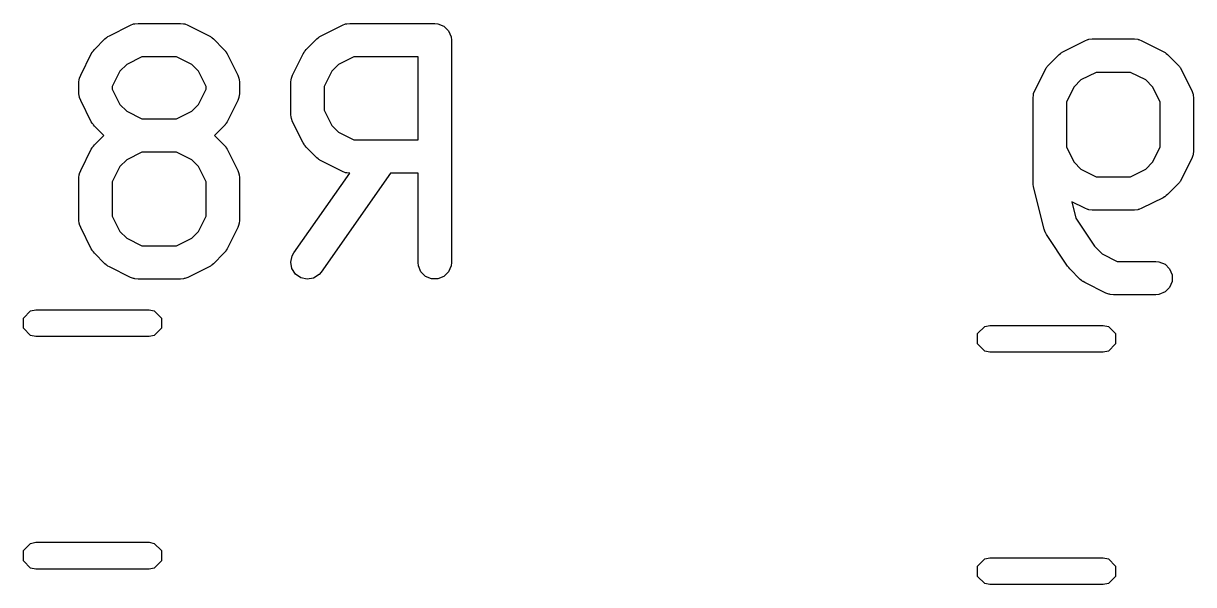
# Model space of a CAD drawing. Header units: inches. Extents: x 1.47 to 5.17, y -6.85 to -1.2.
# Drawn here: x 4.5973 to 4.8044, y -3.378 to -3.2786 of the extents above; entities that cross this region are included whole.
import ezdxf

# ---------------------------------------------------------------- set-up
doc = ezdxf.new("R2010")
doc.units = ezdxf.units.IN
doc.header["$MEASUREMENT"] = 0
doc.layers.add('B.Silkscreen', color=31, linetype='CONTINUOUS', true_color=0xe8b2a7)

msp = doc.modelspace()

# ---------------------------------------------------------------- linework, layer by layer
at = {"layer": 'B.Silkscreen', "linetype": 'CONTINUOUS'}
for p, q in [((4.61254, -3.28082), (4.61629, -3.27895)), ((4.61629, -3.27895), (4.61683, -3.27874)), ((4.61683, -3.27874), (4.61693, -3.27873)), ((4.61693, -3.27873), (4.61703, -3.27869)), ((4.61703, -3.27869), (4.61761, -3.27863)), ((4.61761, -3.27863), (4.62511, -3.27863)), ((4.62511, -3.27863), (4.62568, -3.27869)), ((4.62568, -3.27869), (4.62578, -3.27873)), ((4.62578, -3.27873), (4.62589, -3.27874)), ((4.62589, -3.27874), (4.62643, -3.27895)), ((4.62643, -3.27895), (4.63018, -3.28082)), ((4.65003, -3.28082), (4.65378, -3.27895)), ((4.65378, -3.27895), (4.65432, -3.27874)), ((4.65432, -3.27874), (4.65443, -3.27873)), ((4.65443, -3.27873), (4.65453, -3.27869)), ((4.65453, -3.27869), (4.6551, -3.27863)), ((4.6551, -3.27863), (4.6701, -3.27863)), ((4.6701, -3.27863), (4.67068, -3.27869)), ((4.67068, -3.27869), (4.67174, -3.27913)), ((4.67174, -3.27913), (4.67256, -3.27995)), ((4.61177, -3.28137), (4.612, -3.28119)), ((4.612, -3.28119), (4.61205, -3.28113)), ((4.61205, -3.28113), (4.61214, -3.28107)), ((4.61214, -3.28107), (4.61222, -3.28101)), ((4.61222, -3.28101), (4.61229, -3.28098)), ((4.61229, -3.28098), (4.61254, -3.28082)), ((4.63018, -3.28082), (4.63043, -3.28098)), ((4.63043, -3.28098), (4.6305, -3.28101)), ((4.6305, -3.28101), (4.63058, -3.28107)), ((4.63058, -3.28107), (4.63067, -3.28113)), ((4.63067, -3.28113), (4.63072, -3.28119)), ((4.63072, -3.28119), (4.63095, -3.28137)), ((4.64927, -3.28137), (4.64949, -3.28119)), ((4.64949, -3.28119), (4.64954, -3.28113)), ((4.64954, -3.28113), (4.64963, -3.28107)), ((4.64963, -3.28107), (4.64971, -3.28101)), ((4.64971, -3.28101), (4.64979, -3.28098)), ((4.64979, -3.28098), (4.65003, -3.28082)), ((4.67256, -3.27995), (4.673, -3.28101)), ((4.673, -3.28101), (4.67305, -3.28159)), ((4.60971, -3.28348), (4.6099, -3.28325)), ((4.6099, -3.28325), (4.61177, -3.28137)), ((4.63095, -3.28137), (4.63282, -3.28325)), ((4.63282, -3.28325), (4.63301, -3.28348)), ((4.64721, -3.28348), (4.64739, -3.28325)), ((4.64739, -3.28325), (4.64927, -3.28137)), ((4.67305, -3.28159), (4.67305, -3.32096)), ((4.78134, -3.28358), (4.78509, -3.2817)), ((4.78509, -3.2817), (4.78563, -3.2815)), ((4.78563, -3.2815), (4.78573, -3.28149)), ((4.78573, -3.28149), (4.78583, -3.28145)), ((4.78583, -3.28145), (4.78641, -3.28139)), ((4.78641, -3.28139), (4.79391, -3.28139)), ((4.79391, -3.28139), (4.79448, -3.28145)), ((4.79448, -3.28145), (4.79458, -3.28149)), ((4.79458, -3.28149), (4.79469, -3.2815)), ((4.79469, -3.2815), (4.79523, -3.2817)), ((4.79523, -3.2817), (4.79898, -3.28358)), ((4.60747, -3.28777), (4.60934, -3.28402)), ((4.60934, -3.28402), (4.6095, -3.28377)), ((4.6095, -3.28377), (4.60953, -3.2837)), ((4.60953, -3.2837), (4.6096, -3.28362)), ((4.6096, -3.28362), (4.60965, -3.28353)), ((4.60965, -3.28353), (4.60971, -3.28348)), ((4.61831, -3.28454), (4.61561, -3.28589)), ((4.62441, -3.28454), (4.61831, -3.28454)), ((4.62711, -3.28589), (4.62441, -3.28454)), ((4.63301, -3.28348), (4.63306, -3.28353)), ((4.63306, -3.28353), (4.63312, -3.28362)), ((4.63312, -3.28362), (4.63319, -3.2837)), ((4.63319, -3.2837), (4.63322, -3.28377)), ((4.63322, -3.28377), (4.63337, -3.28402)), ((4.63337, -3.28402), (4.63525, -3.28777)), ((4.64496, -3.28777), (4.64684, -3.28402)), ((4.64684, -3.28402), (4.64699, -3.28377)), ((4.64699, -3.28377), (4.64702, -3.2837)), ((4.64702, -3.2837), (4.64709, -3.28362)), ((4.64709, -3.28362), (4.64715, -3.28353)), ((4.64715, -3.28353), (4.64721, -3.28348)), ((4.6558, -3.28454), (4.6531, -3.28589)), ((4.66715, -3.28454), (4.6558, -3.28454)), ((4.66715, -3.29926), (4.66715, -3.28454)), ((4.7787, -3.286), (4.78057, -3.28413)), ((4.78057, -3.28413), (4.7808, -3.28394)), ((4.7808, -3.28394), (4.78085, -3.28389)), ((4.78085, -3.28389), (4.78094, -3.28383)), ((4.78094, -3.28383), (4.78102, -3.28376)), ((4.78102, -3.28376), (4.78109, -3.28373)), ((4.78109, -3.28373), (4.78134, -3.28358)), ((4.79898, -3.28358), (4.79922, -3.28373)), ((4.79922, -3.28373), (4.7993, -3.28376)), ((4.7993, -3.28376), (4.79938, -3.28383)), ((4.79938, -3.28383), (4.79947, -3.28389)), ((4.79947, -3.28389), (4.79952, -3.28394)), ((4.79952, -3.28394), (4.79974, -3.28413)), ((4.79974, -3.28413), (4.80162, -3.286)), ((4.61441, -3.28709), (4.61306, -3.28978)), ((4.61561, -3.28589), (4.61441, -3.28709)), ((4.62831, -3.28709), (4.62711, -3.28589)), ((4.62965, -3.28978), (4.62831, -3.28709)), ((4.65191, -3.28709), (4.65056, -3.28978)), ((4.6531, -3.28589), (4.65191, -3.28709)), ((4.77627, -3.29052), (4.77814, -3.28677)), ((4.77814, -3.28677), (4.7783, -3.28652)), ((4.7783, -3.28652), (4.77833, -3.28645)), ((4.77833, -3.28645), (4.77839, -3.28637)), ((4.77839, -3.28637), (4.77845, -3.28628)), ((4.77845, -3.28628), (4.77851, -3.28623)), ((4.77851, -3.28623), (4.7787, -3.286)), ((4.7871, -3.2873), (4.78441, -3.28864)), ((4.79321, -3.2873), (4.7871, -3.2873)), ((4.79591, -3.28864), (4.79321, -3.2873)), ((4.80162, -3.286), (4.8018, -3.28623)), ((4.8018, -3.28623), (4.80186, -3.28628)), ((4.80186, -3.28628), (4.80192, -3.28637)), ((4.80192, -3.28637), (4.80199, -3.28645)), ((4.80199, -3.28645), (4.80202, -3.28652)), ((4.80202, -3.28652), (4.80217, -3.28677)), ((4.80217, -3.28677), (4.80405, -3.29052)), ((4.60716, -3.28909), (4.60721, -3.28851)), ((4.60716, -3.29096), (4.60716, -3.28909)), ((4.60721, -3.28851), (4.60725, -3.28841)), ((4.60725, -3.28841), (4.60726, -3.28831)), ((4.60726, -3.28831), (4.60747, -3.28777)), ((4.63525, -3.28777), (4.63545, -3.28831)), ((4.63545, -3.28831), (4.63546, -3.28841)), ((4.63546, -3.28841), (4.6355, -3.28851)), ((4.6355, -3.28851), (4.63556, -3.28909)), ((4.63556, -3.28909), (4.63556, -3.29096)), ((4.64465, -3.28909), (4.64471, -3.28851)), ((4.64465, -3.29471), (4.64465, -3.28909)), ((4.64471, -3.28851), (4.64475, -3.28841)), ((4.64475, -3.28841), (4.64476, -3.28831)), ((4.64476, -3.28831), (4.64496, -3.28777)), ((4.78441, -3.28864), (4.78321, -3.28984)), ((4.7971, -3.28984), (4.79591, -3.28864)), ((4.60721, -3.29154), (4.60716, -3.29096)), ((4.60725, -3.29164), (4.60721, -3.29154)), ((4.60726, -3.29174), (4.60725, -3.29164)), ((4.61306, -3.28978), (4.61306, -3.29026)), ((4.61306, -3.29026), (4.61441, -3.29296)), ((4.62831, -3.29296), (4.62965, -3.29026)), ((4.62965, -3.29026), (4.62965, -3.28978)), ((4.63546, -3.29164), (4.63545, -3.29174)), ((4.6355, -3.29154), (4.63546, -3.29164)), ((4.63556, -3.29096), (4.6355, -3.29154)), ((4.65056, -3.28978), (4.65056, -3.29401)), ((4.77596, -3.29184), (4.77601, -3.29127)), ((4.77601, -3.29127), (4.77605, -3.29117)), ((4.77605, -3.29117), (4.77606, -3.29106)), ((4.77606, -3.29106), (4.77627, -3.29052)), ((4.78321, -3.28984), (4.78186, -3.29254)), ((4.79845, -3.29254), (4.7971, -3.28984)), ((4.80405, -3.29052), (4.80425, -3.29106)), ((4.80425, -3.29106), (4.80426, -3.29117)), ((4.80426, -3.29117), (4.8043, -3.29127)), ((4.8043, -3.29127), (4.80436, -3.29184)), ((4.60747, -3.29228), (4.60726, -3.29174)), ((4.60934, -3.29603), (4.60747, -3.29228)), ((4.61441, -3.29296), (4.61561, -3.29416)), ((4.62711, -3.29416), (4.62831, -3.29296)), ((4.63525, -3.29228), (4.63337, -3.29603)), ((4.63545, -3.29174), (4.63525, -3.29228)), ((4.77596, -3.30684), (4.77596, -3.29184)), ((4.78186, -3.29254), (4.78186, -3.30052)), ((4.79845, -3.30052), (4.79845, -3.29254)), ((4.80436, -3.29184), (4.80436, -3.30122)), ((4.61561, -3.29416), (4.61831, -3.29551)), ((4.61831, -3.29551), (4.62441, -3.29551)), ((4.62441, -3.29551), (4.62711, -3.29416)), ((4.64471, -3.29529), (4.64465, -3.29471)), ((4.64475, -3.29538), (4.64471, -3.29529)), ((4.64476, -3.29549), (4.64475, -3.29538)), ((4.64496, -3.29603), (4.64476, -3.29549)), ((4.65056, -3.29401), (4.65191, -3.29671)), ((4.6095, -3.29628), (4.60934, -3.29603)), ((4.60953, -3.29635), (4.6095, -3.29628)), ((4.6096, -3.29643), (4.60953, -3.29635)), ((4.60965, -3.29652), (4.6096, -3.29643)), ((4.60971, -3.29657), (4.60965, -3.29652)), ((4.6099, -3.2968), (4.60971, -3.29657)), ((4.61156, -3.29846), (4.6099, -3.2968)), ((4.63282, -3.2968), (4.63116, -3.29846)), ((4.63301, -3.29657), (4.63282, -3.2968)), ((4.63306, -3.29652), (4.63301, -3.29657)), ((4.63312, -3.29643), (4.63306, -3.29652)), ((4.63319, -3.29635), (4.63312, -3.29643)), ((4.63322, -3.29628), (4.63319, -3.29635)), ((4.63337, -3.29603), (4.63322, -3.29628)), ((4.64684, -3.29978), (4.64496, -3.29603)), ((4.65191, -3.29671), (4.6531, -3.29791)), ((4.6099, -3.30012), (4.61156, -3.29846)), ((4.63116, -3.29846), (4.63282, -3.30012)), ((4.64699, -3.30003), (4.64684, -3.29978)), ((4.6531, -3.29791), (4.6558, -3.29926)), ((4.6558, -3.29926), (4.66715, -3.29926)), ((4.60747, -3.30464), (4.60934, -3.30089)), ((4.60934, -3.30089), (4.6095, -3.30064)), ((4.6095, -3.30064), (4.60953, -3.30057)), ((4.60953, -3.30057), (4.6096, -3.30049)), ((4.6096, -3.30049), (4.60965, -3.3004)), ((4.60965, -3.3004), (4.60971, -3.30035)), ((4.60971, -3.30035), (4.6099, -3.30012)), ((4.61831, -3.30141), (4.61561, -3.30276)), ((4.62441, -3.30141), (4.61831, -3.30141)), ((4.62711, -3.30276), (4.62441, -3.30141)), ((4.63282, -3.30012), (4.63301, -3.30035)), ((4.63301, -3.30035), (4.63306, -3.3004)), ((4.63306, -3.3004), (4.63312, -3.30049)), ((4.63312, -3.30049), (4.63319, -3.30057)), ((4.63319, -3.30057), (4.63322, -3.30064)), ((4.63322, -3.30064), (4.63337, -3.30089)), ((4.63337, -3.30089), (4.63525, -3.30464)), ((4.64702, -3.3001), (4.64699, -3.30003)), ((4.64709, -3.30018), (4.64702, -3.3001)), ((4.64715, -3.30027), (4.64709, -3.30018)), ((4.64721, -3.30032), (4.64715, -3.30027)), ((4.64739, -3.30055), (4.64721, -3.30032)), ((4.64927, -3.30242), (4.64739, -3.30055)), ((4.78186, -3.30052), (4.78321, -3.30322)), ((4.7971, -3.30322), (4.79845, -3.30052)), ((4.80425, -3.302), (4.80405, -3.30254)), ((4.80426, -3.30189), (4.80425, -3.302)), ((4.8043, -3.30179), (4.80426, -3.30189)), ((4.80436, -3.30122), (4.8043, -3.30179)), ((4.61441, -3.30396), (4.61306, -3.30666)), ((4.61561, -3.30276), (4.61441, -3.30396)), ((4.62831, -3.30396), (4.62711, -3.30276)), ((4.62965, -3.30666), (4.62831, -3.30396)), ((4.64949, -3.30261), (4.64927, -3.30242)), ((4.64954, -3.30267), (4.64949, -3.30261)), ((4.64963, -3.30272), (4.64954, -3.30267)), ((4.64971, -3.30279), (4.64963, -3.30272)), ((4.64979, -3.30282), (4.64971, -3.30279)), ((4.65003, -3.30298), (4.64979, -3.30282)), ((4.65378, -3.30485), (4.65003, -3.30298)), ((4.78321, -3.30322), (4.78441, -3.30441)), ((4.79591, -3.30441), (4.7971, -3.30322)), ((4.80405, -3.30254), (4.80217, -3.30629)), ((4.60716, -3.30596), (4.60721, -3.30538)), ((4.60716, -3.31346), (4.60716, -3.30596)), ((4.60721, -3.30538), (4.60725, -3.30529)), ((4.60725, -3.30529), (4.60726, -3.30518)), ((4.60726, -3.30518), (4.60747, -3.30464)), ((4.63525, -3.30464), (4.63545, -3.30518)), ((4.63545, -3.30518), (4.63546, -3.30529)), ((4.63546, -3.30529), (4.6355, -3.30538)), ((4.6355, -3.30538), (4.63556, -3.30596)), ((4.63556, -3.30596), (4.63556, -3.31346)), ((4.64519, -3.31926), (4.65506, -3.30516)), ((4.66227, -3.30516), (4.65002, -3.32265)), ((4.65432, -3.30506), (4.65378, -3.30485)), ((4.65443, -3.30507), (4.65432, -3.30506)), ((4.65453, -3.30511), (4.65443, -3.30507)), ((4.65506, -3.30516), (4.65453, -3.30511)), ((4.66715, -3.30516), (4.66227, -3.30516)), ((4.66715, -3.32096), (4.66715, -3.30516)), ((4.78441, -3.30441), (4.7871, -3.30576)), ((4.7871, -3.30576), (4.79321, -3.30576)), ((4.79321, -3.30576), (4.79591, -3.30441)), ((4.61306, -3.30666), (4.61306, -3.31276)), ((4.62965, -3.31276), (4.62965, -3.30666)), ((4.77597, -3.30694), (4.77596, -3.30684)), ((4.77596, -3.30698), (4.77597, -3.30694)), ((4.77599, -3.3072), (4.77596, -3.30698)), ((4.77601, -3.30742), (4.77599, -3.3072)), ((4.77603, -3.30746), (4.77601, -3.30742)), ((4.77604, -3.30756), (4.77603, -3.30746)), ((4.77792, -3.31506), (4.77604, -3.30756)), ((4.80162, -3.30705), (4.79974, -3.30893)), ((4.8018, -3.30683), (4.80162, -3.30705)), ((4.80186, -3.30678), (4.8018, -3.30683)), ((4.80192, -3.30669), (4.80186, -3.30678)), ((4.80199, -3.30661), (4.80192, -3.30669)), ((4.80202, -3.30653), (4.80199, -3.30661)), ((4.80217, -3.30629), (4.80202, -3.30653)), ((4.78509, -3.31136), (4.78279, -3.31021)), ((4.78279, -3.31021), (4.78352, -3.31313)), ((4.79898, -3.30948), (4.79523, -3.31136)), ((4.79922, -3.30933), (4.79898, -3.30948)), ((4.7993, -3.3093), (4.79922, -3.30933)), ((4.79938, -3.30923), (4.7993, -3.3093)), ((4.79947, -3.30917), (4.79938, -3.30923)), ((4.79952, -3.30911), (4.79947, -3.30917)), ((4.79974, -3.30893), (4.79952, -3.30911)), ((4.78563, -3.31156), (4.78509, -3.31136)), ((4.78573, -3.31157), (4.78563, -3.31156)), ((4.78583, -3.31161), (4.78573, -3.31157)), ((4.78641, -3.31167), (4.78583, -3.31161)), ((4.79391, -3.31167), (4.78641, -3.31167)), ((4.79448, -3.31161), (4.79391, -3.31167)), ((4.79458, -3.31157), (4.79448, -3.31161)), ((4.79469, -3.31156), (4.79458, -3.31157)), ((4.79523, -3.31136), (4.79469, -3.31156)), ((4.60721, -3.31403), (4.60716, -3.31346)), ((4.60725, -3.31413), (4.60721, -3.31403)), ((4.60726, -3.31424), (4.60725, -3.31413)), ((4.60747, -3.31478), (4.60726, -3.31424)), ((4.61306, -3.31276), (4.61441, -3.31546)), ((4.62831, -3.31546), (4.62965, -3.31276)), ((4.63545, -3.31424), (4.63525, -3.31478)), ((4.63546, -3.31413), (4.63545, -3.31424)), ((4.6355, -3.31403), (4.63546, -3.31413)), ((4.63556, -3.31346), (4.6355, -3.31403)), ((4.78352, -3.31313), (4.78683, -3.31808)), ((4.60934, -3.31853), (4.60747, -3.31478)), ((4.61441, -3.31546), (4.61561, -3.31666)), ((4.62711, -3.31666), (4.62831, -3.31546)), ((4.63525, -3.31478), (4.63337, -3.31853)), ((4.77804, -3.3154), (4.77792, -3.31506)), ((4.77805, -3.31547), (4.77804, -3.3154)), ((4.77809, -3.31553), (4.77805, -3.31547)), ((4.77811, -3.3156), (4.77809, -3.31553)), ((4.77816, -3.31566), (4.77811, -3.3156)), ((4.77833, -3.31598), (4.77816, -3.31566)), ((4.78208, -3.3216), (4.77833, -3.31598)), ((4.6095, -3.31878), (4.60934, -3.31853)), ((4.61561, -3.31666), (4.61831, -3.318)), ((4.61831, -3.318), (4.62441, -3.318)), ((4.62441, -3.318), (4.62711, -3.31666)), ((4.63337, -3.31853), (4.63322, -3.31878)), ((4.78683, -3.31808), (4.78816, -3.31941)), ((4.60953, -3.31885), (4.6095, -3.31878)), ((4.6096, -3.31893), (4.60953, -3.31885)), ((4.60965, -3.31902), (4.6096, -3.31893)), ((4.60971, -3.31907), (4.60965, -3.31902)), ((4.6099, -3.3193), (4.60971, -3.31907)), ((4.61177, -3.32117), (4.6099, -3.3193)), ((4.63282, -3.3193), (4.63095, -3.32117)), ((4.63301, -3.31907), (4.63282, -3.3193)), ((4.63306, -3.31902), (4.63301, -3.31907)), ((4.63312, -3.31893), (4.63306, -3.31902)), ((4.63319, -3.31885), (4.63312, -3.31893)), ((4.63322, -3.31878), (4.63319, -3.31885)), ((4.64465, -3.32089), (4.6449, -3.31977)), ((4.6449, -3.31977), (4.64519, -3.31926)), ((4.78816, -3.31941), (4.79085, -3.32076)), ((4.612, -3.32136), (4.61177, -3.32117)), ((4.61205, -3.32142), (4.612, -3.32136)), ((4.61214, -3.32147), (4.61205, -3.32142)), ((4.61222, -3.32154), (4.61214, -3.32147)), ((4.61229, -3.32157), (4.61222, -3.32154)), ((4.61254, -3.32172), (4.61229, -3.32157)), ((4.61629, -3.3236), (4.61254, -3.32172)), ((4.63018, -3.32172), (4.62643, -3.3236)), ((4.63043, -3.32157), (4.63018, -3.32172)), ((4.6305, -3.32154), (4.63043, -3.32157)), ((4.63058, -3.32147), (4.6305, -3.32154)), ((4.63067, -3.32142), (4.63058, -3.32147)), ((4.63072, -3.32136), (4.63067, -3.32142)), ((4.63095, -3.32117), (4.63072, -3.32136)), ((4.64485, -3.32203), (4.64465, -3.32089)), ((4.64547, -3.323), (4.64485, -3.32203)), ((4.65002, -3.32265), (4.64965, -3.32309)), ((4.66721, -3.32153), (4.66715, -3.32096)), ((4.66765, -3.3226), (4.66721, -3.32153)), ((4.66846, -3.32341), (4.66765, -3.3226)), ((4.67256, -3.3226), (4.67174, -3.32341)), ((4.673, -3.32153), (4.67256, -3.3226)), ((4.67305, -3.32096), (4.673, -3.32153)), ((4.78226, -3.32182), (4.78208, -3.3216)), ((4.78208, -3.3216), (4.78208, -3.3216)), ((4.78208, -3.3216), (4.78208, -3.3216)), ((4.78244, -3.32205), (4.78226, -3.32182)), ((4.78245, -3.32205), (4.78244, -3.32205)), ((4.78244, -3.32205), (4.78244, -3.32205)), ((4.78432, -3.32393), (4.78245, -3.32205)), ((4.79085, -3.32076), (4.79766, -3.32076)), ((4.79766, -3.32076), (4.79823, -3.32082)), ((4.79823, -3.32082), (4.7993, -3.32126)), ((4.7993, -3.32126), (4.80011, -3.32207)), ((4.80011, -3.32207), (4.80055, -3.32314)), ((4.61683, -3.32381), (4.61629, -3.3236)), ((4.61693, -3.32381), (4.61683, -3.32381)), ((4.61703, -3.32385), (4.61693, -3.32381)), ((4.61761, -3.32391), (4.61703, -3.32385)), ((4.62511, -3.32391), (4.61761, -3.32391)), ((4.62568, -3.32385), (4.62511, -3.32391)), ((4.62578, -3.32381), (4.62568, -3.32385)), ((4.62589, -3.32381), (4.62578, -3.32381)), ((4.62643, -3.3236), (4.62589, -3.32381)), ((4.64642, -3.32366), (4.64547, -3.323)), ((4.64754, -3.32391), (4.64642, -3.32366)), ((4.64868, -3.32371), (4.64754, -3.32391)), ((4.64965, -3.32309), (4.64868, -3.32371)), ((4.66953, -3.32385), (4.66846, -3.32341)), ((4.67068, -3.32385), (4.66953, -3.32385)), ((4.67174, -3.32341), (4.67068, -3.32385)), ((4.78455, -3.32411), (4.78432, -3.32393)), ((4.7846, -3.32417), (4.78455, -3.32411)), ((4.78469, -3.32423), (4.7846, -3.32417)), ((4.78477, -3.32429), (4.78469, -3.32423)), ((4.78484, -3.32432), (4.78477, -3.32429)), ((4.78509, -3.32448), (4.78484, -3.32432)), ((4.78884, -3.32635), (4.78509, -3.32448)), ((4.80055, -3.32429), (4.80011, -3.32535)), ((4.80055, -3.32314), (4.80055, -3.32429)), ((4.78938, -3.32656), (4.78884, -3.32635)), ((4.78948, -3.32657), (4.78938, -3.32656)), ((4.78958, -3.32661), (4.78948, -3.32657)), ((4.79016, -3.32667), (4.78958, -3.32661)), ((4.79766, -3.32667), (4.79016, -3.32667)), ((4.79823, -3.32661), (4.79766, -3.32667)), ((4.7993, -3.32617), (4.79823, -3.32661)), ((4.80011, -3.32535), (4.7993, -3.32617)), ((4.59734, -3.33079), (4.59861, -3.32951)), ((4.59734, -3.3326), (4.59734, -3.33079)), ((4.59861, -3.32951), (4.59952, -3.32933)), ((4.59952, -3.32933), (4.61958, -3.32933)), ((4.61958, -3.32933), (4.62048, -3.32951)), ((4.62048, -3.32951), (4.62176, -3.33079)), ((4.62176, -3.33079), (4.62176, -3.3326)), ((4.59861, -3.33388), (4.59734, -3.3326)), ((4.62176, -3.3326), (4.62048, -3.33388)), ((4.76614, -3.33354), (4.76741, -3.33227)), ((4.76741, -3.33227), (4.76832, -3.33209)), ((4.76832, -3.33209), (4.78837, -3.33209)), ((4.78837, -3.33209), (4.78928, -3.33227)), ((4.78928, -3.33227), (4.79056, -3.33354)), ((4.59952, -3.33406), (4.59861, -3.33388)), ((4.61958, -3.33406), (4.59952, -3.33406)), ((4.62048, -3.33388), (4.61958, -3.33406)), ((4.76614, -3.33535), (4.76614, -3.33354)), ((4.79056, -3.33354), (4.79056, -3.33535)), ((4.76741, -3.33663), (4.76614, -3.33535)), ((4.76832, -3.33681), (4.76741, -3.33663)), ((4.78837, -3.33681), (4.76832, -3.33681)), ((4.78928, -3.33663), (4.78837, -3.33681)), ((4.79056, -3.33535), (4.78928, -3.33663)), ((4.59734, -3.37193), (4.59861, -3.37065)), ((4.59734, -3.37374), (4.59734, -3.37193)), ((4.59861, -3.37065), (4.59952, -3.37047)), ((4.59952, -3.37047), (4.61958, -3.37047)), ((4.61958, -3.37047), (4.62048, -3.37065)), ((4.62048, -3.37065), (4.62176, -3.37193)), ((4.62176, -3.37193), (4.62176, -3.37374)), ((4.59861, -3.37502), (4.59734, -3.37374)), ((4.62176, -3.37374), (4.62048, -3.37502)), ((4.76614, -3.37469), (4.76741, -3.37341)), ((4.76741, -3.37341), (4.76832, -3.37323)), ((4.76832, -3.37323), (4.78837, -3.37323)), ((4.78837, -3.37323), (4.78928, -3.37341)), ((4.78928, -3.37341), (4.79056, -3.37469)), ((4.59952, -3.3752), (4.59861, -3.37502)), ((4.61958, -3.3752), (4.59952, -3.3752)), ((4.62048, -3.37502), (4.61958, -3.3752)), ((4.76614, -3.37649), (4.76614, -3.37469)), ((4.76741, -3.37777), (4.76614, -3.37649)), ((4.79056, -3.37649), (4.78928, -3.37777)), ((4.79056, -3.37469), (4.79056, -3.37649)), ((4.76832, -3.37795), (4.76741, -3.37777)), ((4.78837, -3.37795), (4.76832, -3.37795)), ((4.78928, -3.37777), (4.78837, -3.37795))]:
    msp.add_line(p, q, dxfattribs=at)

doc.saveas('drawing.dxf')
